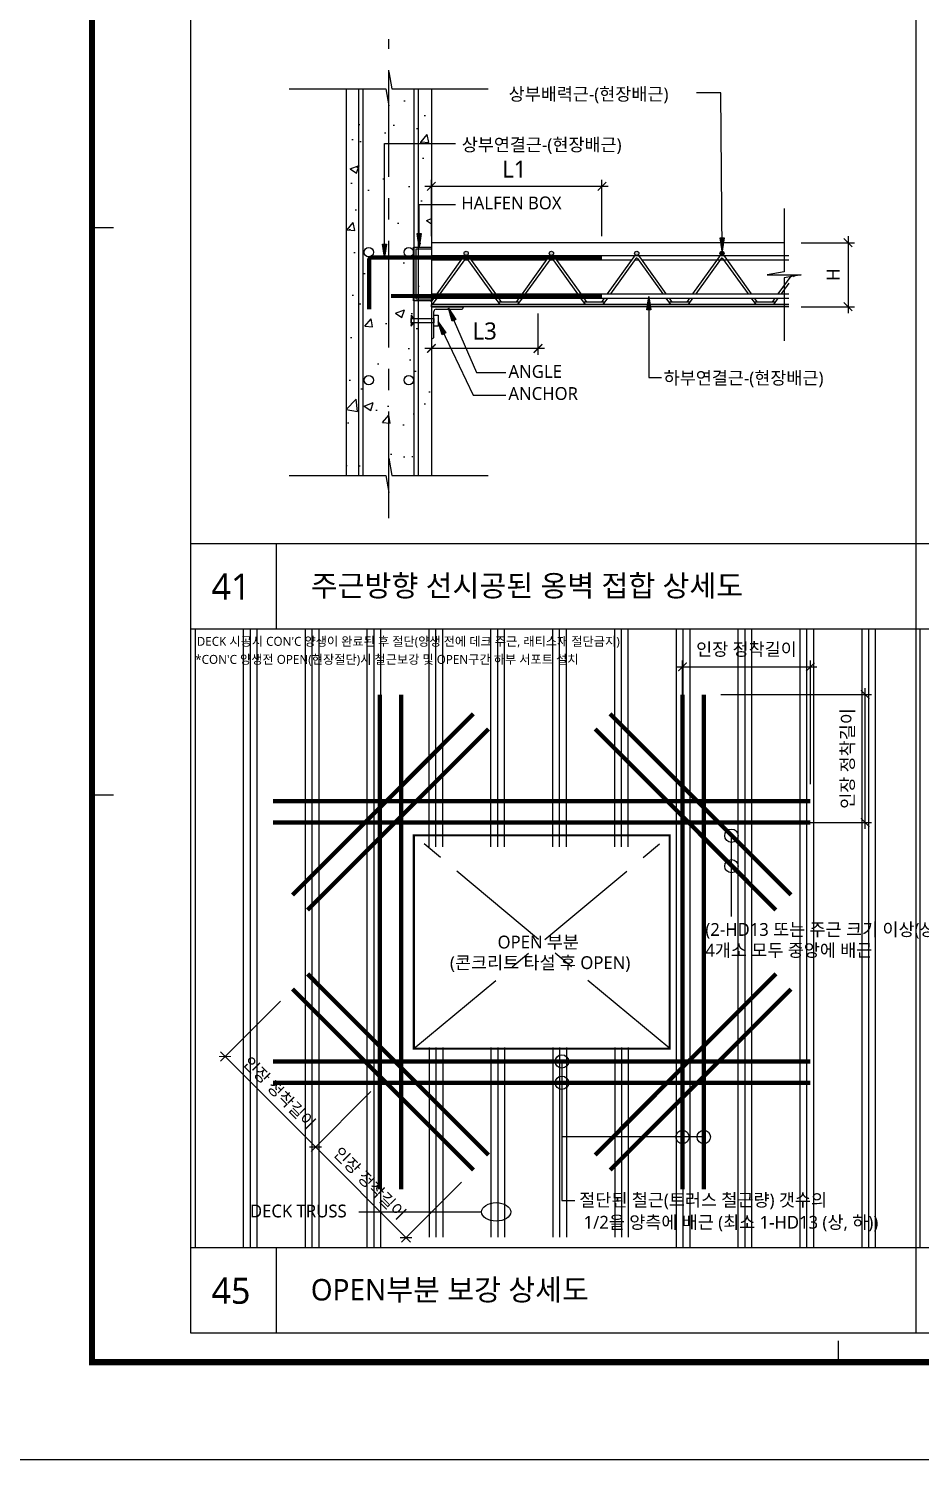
# Model space of a CAD drawing. Extents: x 10983 to 44623, y -18406 to 11294.
# Drawn here: x 36354 to 38446, y -6526 to -3173 of the extents above; entities that cross this region are included whole.
import ezdxf

# ---------------------------------------------------------------- set-up
doc = ezdxf.new("R2010")
doc.units = 0
doc.header["$LTSCALE"] = 100
doc.header["$MEASUREMENT"] = 0
doc.header["$PDMODE"] = 3
doc.header["$PDSIZE"] = 10
for name, pattern in [('CEN', [62, 60, -1, 0, -1]), ('CENTERX2', [4, 2.5, -0.5, 0.5, -0.5]), ('HID', [2.5, 1.5, -1]), ('HIDDEN', [0.375, 0.25, -0.125])]:
    doc.linetypes.add(name, pattern=pattern)
doc.layers.get('0').update_dxf_attribs({"linetype": 'CONTINUOUS'})
doc.layers.get('Defpoints').update_dxf_attribs({"color": 165, "linetype": 'CONTINUOUS'})
for name, color, linetype in [('DECK-CEN', 1, 'CEN'), ('DECK-CON', 2, 'CONTINUOUS'), ('DECK-DIM', 255, 'CONTINUOUS'), ('DECK-ETC STEEL', 6, 'CONTINUOUS'), ('DECK-HATCH', 251, 'CONTINUOUS'), ('DECK-JOINT BAR', 4, 'HIDDEN'), ('DECK-LATTICE', 7, 'CONTINUOUS'), ('DECK-PG', 4, 'CONTINUOUS'), ('DECK-RC', 251, 'CONTINUOUS'), ('DECK-RC(ETC)', 252, 'CONTINUOUS'), ('DECK-TABLE', 7, 'CONTINUOUS'), ('DECK-TEXT', 7, 'CONTINUOUS'), ('DECK-TITLE TEXT', 3, 'CONTINUOUS'), ('DECK-TRANS', 3, 'CONTINUOUS'), ('form', 7, 'CONTINUOUS')]:
    doc.layers.add(name, color=color, linetype=linetype)
doc.styles.add('SY Panel', font='malgun.ttf')
doc.styles.add('VICON TEXT', font='malgun.ttf')
doc.dimstyles.new('STDECK-DIM', dxfattribs={"dimtxt": 35, "dimasz": 20, "dimexe": 15, "dimexo": 40, "dimgap": 10, "dimtad": 1, "dimdec": 0, "dimtxsty": 'SY Panel', "dimblk": 'ARCHTICK', "dimcen": 2.5, "dimdle": 15, "dimclrd": 7, "dimclre": 7, "dimclrt": 6, "dimadec": 0, "dimazin": 0, "dimtfac": 1, "dimtdec": 0, "dimtmove": 0, "dimatfit": 3, "dimldrblk": 'ARCHTICK', "dimfxl": 1, "dimarcsym": 0})

# ---------------------------------------------------------------- blocks, each defined once
blk = doc.blocks.new('_ArchTick')
at = {"color": 0, "linetype": 'ByBlock', "const_width": 0.15}
blk.add_lwpolyline([(-0.5, -0.5), (0.5, 0.5)], dxfattribs=at)
blk = doc.blocks.new('*D172')
at = {"layer": 'DECK-DIM', "color": 7, "lineweight": -2}
for p, q in [((38166.2, -3674.7), (38291.2, -3674.7)), ((38276.2, -3659.7), (38276.2, -3839.7)), ((38166.2, -3824.7), (38291.2, -3824.7))]:
    blk.add_line(p, q, dxfattribs=at)
at = {"layer": 'Defpoints', "color": 0, "ltscale": 0.5}
for p in [(38126.2, -3674.7), (38126.2, -3824.7), (38276.2, -3824.7)]:
    blk.add_point(p, dxfattribs=at)
at = {"layer": 'DECK-DIM', "color": 7, "lineweight": -2, "ltscale": 0.5, "xscale": 20, "yscale": 20, "zscale": 20}
for p, rotation in [((38276.2, -3674.7), 90), ((38276.2, -3824.7), 270)]:
    blk.add_blockref('_ArchTick', p, dxfattribs=dict(at, rotation=rotation))
at = {"layer": 'DECK-DIM', "color": 6, "ltscale": 0.5, "insert": (38241.2, -3749.7), "char_height": 30, "attachment_point": 5, "rotation": 90, "style": 'SY Panel'}
blk.add_mtext('H', dxfattribs=at)
blk = doc.blocks.new('*D173')
at = {"layer": 'DECK-DIM', "color": 7, "lineweight": -2}
for p, q in [((37298.9, -3844.7), (37298.9, -3937.6)), ((37548.9, -3840.4), (37548.9, -3937.6)), ((37563.9, -3922.6), (37283.9, -3922.6))]:
    blk.add_line(p, q, dxfattribs=at)
at = {"layer": 'Defpoints', "color": 0, "ltscale": 0.5}
for p in [(37298.9, -3804.7), (37548.9, -3800.4), (37298.9, -3922.6)]:
    blk.add_point(p, dxfattribs=at)
at = {"layer": 'DECK-DIM', "color": 7, "lineweight": -2, "ltscale": 0.5, "xscale": 20, "yscale": 20, "zscale": 20, "rotation": 180}
blk.add_blockref('_ArchTick', (37298.9, -3922.6), dxfattribs=at)
at = {"layer": 'DECK-DIM', "color": 7, "lineweight": -2, "ltscale": 0.5, "xscale": 20, "yscale": 20, "zscale": 20}
blk.add_blockref('_ArchTick', (37548.9, -3922.6), dxfattribs=at)
at = {"layer": 'DECK-DIM', "color": 6, "ltscale": 0.5, "insert": (37423.9, -3881.9), "char_height": 40, "attachment_point": 5, "style": 'SY Panel'}
blk.add_mtext('L3', dxfattribs=at)
blk = doc.blocks.new('*D174')
at = {"layer": 'DECK-DIM', "color": 7, "lineweight": -2}
for p, q in [((37713.9, -3542.7), (37283.9, -3542.7)), ((37298.9, -3659.7), (37298.9, -3527.7)), ((37698.9, -3659.7), (37698.9, -3527.7))]:
    blk.add_line(p, q, dxfattribs=at)
at = {"layer": 'Defpoints', "color": 0, "ltscale": 0.5}
for p in [(37298.9, -3542.7), (37298.9, -3699.7), (37698.9, -3699.7)]:
    blk.add_point(p, dxfattribs=at)
at = {"layer": 'DECK-DIM', "color": 7, "lineweight": -2, "ltscale": 0.5, "xscale": 20, "yscale": 20, "zscale": 20, "rotation": 180}
blk.add_blockref('_ArchTick', (37298.9, -3542.7), dxfattribs=at)
at = {"layer": 'DECK-DIM', "color": 7, "lineweight": -2, "ltscale": 0.5, "xscale": 20, "yscale": 20, "zscale": 20}
blk.add_blockref('_ArchTick', (37698.9, -3542.7), dxfattribs=at)
at = {"layer": 'DECK-DIM', "color": 6, "ltscale": 0.5, "insert": (37493.3, -3502.3), "char_height": 40, "attachment_point": 5, "style": 'SY Panel'}
blk.add_mtext('L1', dxfattribs=at)
blk = doc.blocks.new('*D186')
at = {"layer": 'DECK-DIM', "color": 7, "lineweight": -2}
for p, q in [((37887.8, -4943.6), (37887.8, -4654)), ((38187.8, -4943.6), (38187.8, -4654)), ((37872.8, -4669), (38202.8, -4669))]:
    blk.add_line(p, q, dxfattribs=at)
at = {"layer": 'Defpoints', "color": 0, "ltscale": 0.5}
for p in [(38187.8, -4669), (37887.8, -4983.6), (38187.8, -4983.6)]:
    blk.add_point(p, dxfattribs=at)
at = {"layer": 'DECK-DIM', "color": 7, "lineweight": -2, "ltscale": 0.5, "xscale": 20, "yscale": 20, "zscale": 20, "rotation": 180}
blk.add_blockref('_ArchTick', (37887.8, -4669), dxfattribs=at)
at = {"layer": 'DECK-DIM', "color": 7, "lineweight": -2, "ltscale": 0.5, "xscale": 20, "yscale": 20, "zscale": 20}
blk.add_blockref('_ArchTick', (38187.8, -4669), dxfattribs=at)
at = {"layer": 'DECK-DIM', "color": 6, "ltscale": 0.5, "insert": (38037.8, -4629.1), "char_height": 30, "attachment_point": 5, "style": 'SY Panel'}
blk.add_mtext('인장 정착길이', dxfattribs=at)
blk = doc.blocks.new('*D187')
at = {"layer": 'DECK-DIM', "color": 7, "lineweight": -2}
for p, q in [((38316.1, -5048.6), (38316.1, -4718.6)), ((37977.8, -4733.6), (38331.1, -4733.6)), ((37977.8, -5033.6), (38331.1, -5033.6))]:
    blk.add_line(p, q, dxfattribs=at)
at = {"layer": 'Defpoints', "color": 0, "ltscale": 0.5}
for p in [(37937.8, -4733.6), (38316.1, -4733.6), (37937.8, -5033.6)]:
    blk.add_point(p, dxfattribs=at)
at = {"layer": 'DECK-DIM', "color": 7, "lineweight": -2, "ltscale": 0.5, "xscale": 20, "yscale": 20, "zscale": 20}
for p, rotation in [((38316.1, -4733.6), 90), ((38316.1, -5033.6), 270)]:
    blk.add_blockref('_ArchTick', p, dxfattribs=dict(at, rotation=rotation))
at = {"layer": 'DECK-DIM', "color": 6, "ltscale": 0.5, "insert": (38276.2, -4883.6), "char_height": 30, "attachment_point": 5, "rotation": 90, "style": 'SY Panel'}
blk.add_mtext('인장 정착길이', dxfattribs=at)
blk = doc.blocks.new('*D188')
at = {"layer": 'DECK-DIM', "color": 7, "lineweight": -2}
for p, q in [((36945, -5452.1), (36804.5, -5592.6)), ((36804.5, -5571.4), (37037.9, -5804.7)), ((37157.1, -5664.3), (37016.6, -5804.7))]:
    blk.add_line(p, q, dxfattribs=at)
at = {"layer": 'Defpoints', "color": 0, "ltscale": 0.5}
for p in [(36973.3, -5423.9), (37185.4, -5636), (37027.2, -5794.1)]:
    blk.add_point(p, dxfattribs=at)
at = {"layer": 'DECK-DIM', "color": 7, "lineweight": -2, "ltscale": 0.5, "xscale": 20, "yscale": 20, "zscale": 20}
for p, rotation in [((36815.1, -5582), 135), ((37027.2, -5794.1), 315)]:
    blk.add_blockref('_ArchTick', p, dxfattribs=dict(at, rotation=rotation))
at = {"layer": 'DECK-DIM', "color": 6, "ltscale": 0.5, "insert": (36941.3, -5667.9), "char_height": 28, "attachment_point": 5, "rotation": 315, "style": 'SY Panel'}
blk.add_mtext('인장 정착길이', dxfattribs=at)
blk = doc.blocks.new('*D189')
at = {"layer": 'DECK-DIM', "color": 7, "lineweight": -2}
for p, q in [((37157.1, -5664.3), (37016.6, -5804.7)), ((37016.6, -5783.5), (37250, -6016.9)), ((37369.3, -5876.4), (37228.8, -6016.9))]:
    blk.add_line(p, q, dxfattribs=at)
at = {"layer": 'Defpoints', "color": 0, "ltscale": 0.5}
for p in [(37185.4, -5636), (37397.5, -5848.1), (37239.4, -6006.3)]:
    blk.add_point(p, dxfattribs=at)
at = {"layer": 'DECK-DIM', "color": 7, "lineweight": -2, "ltscale": 0.5, "xscale": 20, "yscale": 20, "zscale": 20}
for p, rotation in [((37027.2, -5794.1), 134.9999999999214), ((37239.4, -6006.3), 314.9999999999214)]:
    blk.add_blockref('_ArchTick', p, dxfattribs=dict(at, rotation=rotation))
at = {"layer": 'DECK-DIM', "color": 6, "ltscale": 0.5, "insert": (37153.5, -5880), "char_height": 28, "attachment_point": 5, "rotation": 315, "style": 'SY Panel'}
blk.add_mtext('인장 정착길이', dxfattribs=at)

msp = doc.modelspace()

# ---------------------------------------------------------------- hatches: boundary and pattern name
at = {"linetype": 'ByBlock'}
h = msp.add_hatch(color=256, dxfattribs=at)
h.paths.add_polyline_path([(37265.6, -3653.4), (37270.4, -3653.4), (37270.4, -3684.8)])
h.paths.add_polyline_path([(37270.4, -3653.4), (37275.1, -3653.4), (37270.4, -3684.8)])
h = msp.add_hatch(color=256, dxfattribs=at)
h.paths.add_polyline_path([(37184.4, -3678.3), (37189.1, -3678.3), (37189.1, -3709.7)])
h.paths.add_polyline_path([(37189.1, -3678.3), (37193.8, -3678.3), (37189.1, -3709.7)])
h = msp.add_hatch(color=256, dxfattribs=at)
h.paths.add_polyline_path([(37976.4, -3663.3), (37981.1, -3663.3), (37981.1, -3694.7)])
h.paths.add_polyline_path([(37981.1, -3663.3), (37985.8, -3663.3), (37981.1, -3694.7)])
h = msp.add_hatch(color=256, dxfattribs=at)
h.paths.add_polyline_path([(37808.6, -3800.7), (37808.6, -3832.1), (37813.3, -3832.1)])
h.paths.add_polyline_path([(37808.6, -3800.7), (37803.9, -3832.1), (37808.6, -3832.1)])
h = msp.add_hatch(color=256, dxfattribs=at)
h.paths.add_polyline_path([(37356, -3854.9), (37351.6, -3856.8), (37339.1, -3827.9)])
h.paths.add_polyline_path([(37351.6, -3856.8), (37347.3, -3858.6), (37339.1, -3827.9)])
h = msp.add_hatch(color=256, dxfattribs=at)
h.paths.add_polyline_path([(37332.5, -3886.2), (37328.2, -3888.2), (37314.7, -3859.9)])
h.paths.add_polyline_path([(37328.2, -3888.2), (37324, -3890.3), (37314.7, -3859.9)])
at = {"layer": 'DECK-HATCH'}
h = msp.add_hatch(dxfattribs=at)
h.set_pattern_fill('AR-CONC', color=256, scale=30, style=0)
h.set_pattern_definition([(50, (12841.13, -6406.89), (215.178, -18.8256), [22.5, -247.5]), (355, (12841.13, -6406.89), (-41.6254, 225.6576), [18, -198]), (100.4514, (12859.06, -6408.45), (173.5527, 206.832), [19.122, -210.3426]), (46.1842, (12841.13, -6346.89), (320.1724, -49.6558), [33.75, -371.25]), (96.6356, (12867.8, -6351.02), (280.3986, 292.2356), [28.683, -315.514]), (351.1842, (12841.13, -6346.9), (280.3986, 292.2356), [27, -297]), (21, (12871.13, -6361.89), (179.0721, -120.7857), [22.5, -247.5]), (326, (12871.13, -6361.89), (72.9946, 217.545), [18, -198]), (71.4514, (12886.05, -6371.95), (252.0667, 96.7593), [19.122, -210.3426]), (37.5, (12841.13, -6406.886), (3.64796, 99.86816), [0, -195.6, 0, -201, 0, -198.75]), (7.5, (12841.13, -6406.89), (78.92086, 118.3235), [0, -114.6, 0, -191.1, 0, -75.75]), (327.5, (12774.23, -6406.886), (160.14673, -6.76646), [0, -75, 0, -234, 0, -310.5]), (317.5, (12744.23, -6406.89), (174.95585, 30.0315), [0, -97.5, 0, -155.4, 0, -220.5])])
h.paths.add_polyline_path([(37255.1, -3314), (37098.9, -3314), (37098.9, -3824.1)])
h.paths.add_polyline_path([(37298.9, -3314), (37098.9, -3824.1), (37098.9, -4220), (37298.9, -4220)])
at = {"layer": 'DECK-TRANS', "ltscale": 0.5}
h = msp.add_hatch(color=3, dxfattribs=at)
h.dxf.hatch_style = 1
h.paths.add_polyline_path([(37775.5, -3699.7, -1), (37785.5, -3699.7, -0.399881), (37780.8, -3704.7), (37780.3, -3704.7, -0.399881)])
h.paths.add_polyline_path([(37585.5, -3699.7, -1), (37575.5, -3699.7, -1)])
h.paths.add_polyline_path([(37375.5, -3699.7, -1), (37385.5, -3699.7, -0.399881), (37380.8, -3704.7), (37380.3, -3704.7, -0.399881)])
h = msp.add_hatch(color=3, dxfattribs=at)
h.dxf.hatch_style = 1
h.paths.add_polyline_path([(37975.5, -3699.7, -1), (37985.5, -3699.7, -0.399881), (37980.8, -3704.7), (37980.3, -3704.7, -0.399881)])

# ---------------------------------------------------------------- linework, layer by layer
at = {"linetype": 'ByBlock'}
for p, q in [((37808.6, -3800.7), (37808.6, -3990.9)), ((37808.6, -3990.9), (37838.6, -3990.9)), ((37605, -5593.6), (37605, -5919.8)), ((37937.8, -5770.6), (37605, -5770.6)), ((37605, -5919.8), (37635, -5919.8)), ((37128.6, -5945.8), (37416.6, -5945.8))]:
    msp.add_line(p, q, dxfattribs=at)
for p, q in [((37339.1, -3827.9), (37404.8, -3978.6)), ((37314.7, -3859.9), (37396.9, -4032.2)), ((37404.8, -3978.6), (37473.4, -3978.6)), ((37396.9, -4032.2), (37473.4, -4032.2)), ((38002.6, -5253.7), (38002.6, -5064.5))]:
    msp.add_line(p, q)
for points in [[(37981.1, -3694.7), (37977.7, -3323.3), (37920.8, -3323.3)], [(37189.1, -3709.7), (37189.1, -3442.2), (37355.1, -3442.2)], [(37270.4, -3685.2), (37270.4, -3585.2), (37355.1, -3585.2)]]:
    msp.add_lwpolyline(points)
for points in [[(37265.6, -3653.4), (37275.1, -3653.4), (37270.4, -3684.8), (37265.6, -3653.4)], [(37184.4, -3678.3), (37193.8, -3678.3), (37189.1, -3709.7), (37184.4, -3678.3)], [(37976.4, -3663.3), (37985.8, -3663.3), (37981.1, -3694.7), (37976.4, -3663.3)], [(37813.3, -3832.1), (37803.9, -3832.1), (37808.6, -3800.7), (37813.3, -3832.1)], [(37356, -3854.9), (37347.3, -3858.6), (37339.1, -3827.9), (37356, -3854.9)], [(37332.5, -3886.2), (37324, -3890.3), (37314.7, -3859.9), (37332.5, -3886.2)]]:
    msp.add_lwpolyline(points, dxfattribs=at)
for centre in [(38002.6, -5064.5), (38002.6, -5135.9), (37605, -5593.6), (37605, -5643.6), (37887.8, -5770.6), (37937.8, -5770.6)]:
    msp.add_circle(centre, 15.6, dxfattribs=at)
msp.add_ellipse((37450.9, -5946.2), major_axis=(-34.3, 0), ratio=0.633507, dxfattribs=at)
at = {"layer": 'DECK-CEN', "linetype": 'CENTERX2'}
msp.add_line((37198.9, -4320), (37198.9, -3198), dxfattribs=at)
at = {"layer": 'DECK-CEN', "color": 8, "linetype": 'CENTERX2'}
for p, q in [((37257.8, -5563.6), (37857.8, -5063.6)), ((37857.8, -5563.6), (37257.8, -5063.6))]:
    msp.add_line(p, q, dxfattribs=at)
at = {"layer": 'DECK-CON'}
for p, q in [((37098.9, -3314), (37098.9, -4220)), ((37298.9, -3314), (37298.9, -4220)), ((38126.2, -3674.7), (37298.9, -3674.7))]:
    msp.add_line(p, q, dxfattribs=at)
for points in [[(36965.5, -3314), (37191.8, -3314), (37198.9, -3354), (37198.9, -3274), (37205.9, -3314), (37432.3, -3314)], [(38126.2, -3594.7), (38126.2, -3742.7), (38086.2, -3749.7), (38166.2, -3749.7), (38126.2, -3756.8), (38126.2, -3904.7)], [(36965.5, -4220), (37191.8, -4220), (37198.9, -4260), (37198.9, -4180), (37205.9, -4220), (37432.3, -4220)]]:
    msp.add_lwpolyline(points, dxfattribs=at)
at = {"layer": 'DECK-CON', "linetype": 'ByBlock', "const_width": 5}
msp.add_lwpolyline([(37257.8, -5063.6), (37857.8, -5063.6), (37857.8, -5563.6), (37257.8, -5563.6), (37257.8, -5063.6)], dxfattribs=at)
at = {"layer": 'DECK-ETC STEEL'}
for p, q in [((37251.2, -3844.8), (37257.3, -3852.5)), ((37251.2, -3844.8), (37251.2, -3870.6)), ((37251.2, -3846.4), (37256, -3852.5)), ((37251.2, -3848), (37254.8, -3852.5)), ((37251.2, -3849.6), (37253.5, -3852.5)), ((37298.9, -3824.7), (37298.9, -3899.7)), ((37373.9, -3824.7), (37298.9, -3824.7)), ((37298.9, -3824.7), (37373.6, -3824.7)), ((37304.9, -3894.7), (37304.9, -3835.7)), ((37309.9, -3830.7), (37368.9, -3830.7)), ((37373.9, -3825.7), (37373.9, -3824.7)), ((37251.2, -3864.3), (37252.2, -3863)), ((37251.2, -3865.8), (37253.5, -3863)), ((37251.2, -3867.4), (37254.8, -3863)), ((37251.2, -3869), (37256, -3863)), ((37251.2, -3870.6), (37257.3, -3863)), ((37298.9, -3899.7), (37299.9, -3899.7))]:
    msp.add_line(p, q, dxfattribs=at)
at = {"layer": 'DECK-ETC STEEL', "linetype": 'HID'}
msp.add_lwpolyline([(37251.2, -3852.5), (37304.9, -3852.5), (37304.9, -3862.7), (37251.2, -3862.7)], close=True, dxfattribs=at)
at = {"layer": 'DECK-ETC STEEL'}
msp.add_lwpolyline([(37304.9, -3844.8), (37315.1, -3844.8), (37315.1, -3870.6), (37304.9, -3870.6)], close=True, dxfattribs=at)
for centre, start, end in [((37309.9, -3835.7), 90, 180), ((37368.9, -3825.7), 270, 0), ((37299.9, -3894.7), 270, 0)]:
    msp.add_arc(centre, 5, start, end, dxfattribs=at)
at = {"layer": 'DECK-JOINT BAR', "const_width": 10}
msp.add_lwpolyline([(37698.9, -3709.7), (37158.1, -3709.7, 0.414214), (37153.1, -3714.7), (37153.1, -3830.7)], format="xyb", dxfattribs=at)
for points in [[(37204.1, -3799.7), (37698.9, -3799.7)], [(37177.8, -4733.6), (37177.8, -5893.6)], [(37227.8, -5893.6), (37227.8, -4733.6)], [(37887.8, -5893.6), (37887.8, -4733.6)], [(37937.8, -4733.6), (37937.8, -5893.6)], [(37397.5, -4779), (36973.3, -5203.3)], [(37718.1, -4779), (38142.4, -5203.3)], [(37008.6, -5238.6), (37432.9, -4814.4)], [(38107, -5238.6), (37682.8, -4814.4)], [(36927.8, -4983.6), (38187.8, -4983.6)], [(36927.8, -5033.6), (38187.8, -5033.6)], [(37008.6, -5388.5), (37432.9, -5812.8)], [(38107, -5388.5), (37682.8, -5812.8)], [(37397.5, -5848.1), (36973.3, -5423.9)], [(37718.1, -5848.1), (38142.4, -5423.9)], [(36927.8, -5593.6), (38187.8, -5593.6)], [(36927.8, -5643.6), (38187.8, -5643.6)]]:
    msp.add_lwpolyline(points, dxfattribs=at)
at = {"layer": 'DECK-LATTICE', "ltscale": 0.5}
for p, q in [((37298.9, -3704.7), (38137.2, -3704.7)), ((37298.9, -3714.7), (37369, -3714.7)), ((37373.8, -3708), (37311.5, -3794.7)), ((37378.7, -3711.5), (37318.9, -3794.7)), ((37376.4, -3714.7), (37384.2, -3714.7)), ((37382, -3711.5), (37441.7, -3794.7)), ((37386.8, -3708), (37449.1, -3794.7)), ((37391.6, -3714.7), (37569, -3714.7)), ((37573.8, -3708), (37511.5, -3794.7)), ((37578.7, -3711.5), (37518.9, -3794.7)), ((37576.4, -3714.7), (37584.2, -3714.7)), ((37582, -3711.5), (37641.7, -3794.7)), ((37586.8, -3708), (37649.1, -3794.7)), ((37591.6, -3714.7), (37769, -3714.7)), ((37773.8, -3708), (37711.5, -3794.7)), ((37778.7, -3711.5), (37718.9, -3794.7)), ((37776.4, -3714.7), (37784.2, -3714.7)), ((37782, -3711.5), (37841.7, -3794.7)), ((37786.8, -3708), (37849.1, -3794.7)), ((37791.6, -3714.7), (38137.2, -3714.7)), ((37973.8, -3708), (37911.5, -3794.7)), ((37978.7, -3711.5), (37918.9, -3794.7)), ((37982, -3711.5), (38041.7, -3794.7)), ((37986.8, -3708), (38049.1, -3794.7)), ((37991.6, -3714.7), (38137.2, -3714.7)), ((37811.9, -3742.9), (37816.8, -3749.7)), ((38143.9, -3749.7), (38111.5, -3794.7)), ((38151.3, -3749.7), (38147.5, -3754.9)), ((38137.2, -3769.3), (38118.9, -3794.7)), ((37304.3, -3804.7), (37297.9, -3813.7)), ((37298.9, -3794.7), (38137.2, -3794.7)), ((37298.9, -3804.7), (38137.2, -3804.7)), ((37311.7, -3804.7), (37301, -3819.7)), ((37448.9, -3804.7), (37459.7, -3819.7)), ((37505.3, -3813.7), (37455.4, -3813.7)), ((37456.3, -3804.7), (37462.8, -3813.7)), ((37500.9, -3819.7), (37459.7, -3819.7)), ((37504.3, -3804.7), (37497.9, -3813.7)), ((37511.7, -3804.7), (37501, -3819.7)), ((37648.9, -3804.7), (37659.7, -3819.7)), ((37705.3, -3813.7), (37655.4, -3813.7)), ((37656.3, -3804.7), (37662.8, -3813.7)), ((37700.9, -3819.7), (37659.7, -3819.7)), ((37704.3, -3804.7), (37697.9, -3813.7)), ((37711.7, -3804.7), (37701, -3819.7)), ((37848.9, -3804.7), (37859.7, -3819.7)), ((37905.3, -3813.7), (37855.4, -3813.7)), ((37856.3, -3804.7), (37862.8, -3813.7)), ((37900.9, -3819.7), (37859.7, -3819.7)), ((37904.3, -3804.7), (37897.9, -3813.7)), ((37911.7, -3804.7), (37901, -3819.7)), ((38048.9, -3804.7), (38059.7, -3819.7)), ((38105.3, -3813.7), (38055.4, -3813.7)), ((38056.3, -3804.7), (38062.8, -3813.7)), ((38100.9, -3819.7), (38059.7, -3819.7)), ((38104.3, -3804.7), (38097.9, -3813.7)), ((38111.7, -3804.7), (38101, -3819.7))]:
    msp.add_line(p, q, dxfattribs=at)
at = {"layer": 'DECK-LATTICE', "color": 251, "linetype": 'HID', "ltscale": 10}
for p, q in [((36745.5, -6030.1), (36745.5, -4580.1)), ((36858.6, -6030.1), (36858.6, -4580.1)), ((36890.5, -6030.1), (36890.5, -4580.1)), ((37003.6, -6030.1), (37003.6, -4580.1)), ((37035.5, -6030.1), (37035.5, -4580.1)), ((37148.7, -6030.1), (37148.7, -4580.1)), ((37180.5, -6030.1), (37180.5, -4580.1)), ((37293.7, -5090.9), (37293.7, -4580.1)), ((37325.6, -5090.9), (37325.6, -4580.1)), ((37438.7, -5090.9), (37438.7, -4580.1)), ((37470.6, -5090.9), (37470.6, -4580.1)), ((37583.7, -5090.9), (37583.7, -4580.1)), ((37615.6, -5090.9), (37615.6, -4580.1)), ((37728.8, -5090.9), (37728.8, -4580.1)), ((37760.7, -5090.9), (37760.7, -4580.1)), ((37873.8, -6030.1), (37873.8, -4580.1)), ((37905.7, -6030.1), (37905.7, -4580.1)), ((38018.8, -6030.1), (38018.8, -4580.1)), ((38050.7, -6030.1), (38050.7, -4580.1)), ((38163.9, -6030.1), (38163.9, -4580.1)), ((38195.8, -6030.1), (38195.8, -4580.1)), ((38308.9, -6030.1), (38308.9, -4580.1)), ((38340.8, -6030.1), (38340.8, -4580.1)), ((38445.5, -6030.1), (38445.5, -4580.1)), ((37293.7, -5561.2), (37293.7, -6005.1)), ((37325.6, -5561.2), (37325.6, -6005.1)), ((37438.7, -5561.2), (37438.7, -6005.1)), ((37470.6, -5561.2), (37470.6, -6005.1)), ((37583.7, -5561.2), (37583.7, -6005.1)), ((37615.6, -5561.2), (37615.6, -6005.1)), ((37728.8, -5561.2), (37728.8, -6005.1)), ((37760.7, -5561.2), (37760.7, -6005.1))]:
    msp.add_line(p, q, dxfattribs=at)
at = {"layer": 'DECK-LATTICE', "color": 251}
for p, q in [((36874.5, -6030.1), (36874.5, -4580.1)), ((37019.6, -6030.1), (37019.6, -4580.1)), ((37164.6, -6030.1), (37164.6, -4580.1)), ((37309.6, -5090.9), (37309.6, -4580.1)), ((37454.7, -5090.9), (37454.7, -4580.1)), ((37599.7, -5090.9), (37599.7, -4580.1)), ((37744.7, -5090.9), (37744.7, -4580.1)), ((37889.8, -6030.1), (37889.8, -4580.1)), ((38034.8, -6030.1), (38034.8, -4580.1)), ((38179.8, -6030.1), (38179.8, -4580.1)), ((38324.9, -6030.1), (38324.9, -4580.1)), ((37309.6, -5561.2), (37309.6, -6005.1)), ((37454.7, -5561.2), (37454.7, -6005.1)), ((37599.7, -5561.2), (37599.7, -6005.1)), ((37744.7, -5561.2), (37744.7, -6005.1))]:
    msp.add_line(p, q, dxfattribs=at)
at = {"layer": 'DECK-LATTICE', "ltscale": 0.5}
for centre, radius in [((37380.3, -3712.7), 8), ((37380.3, -3712.7), 2), ((37580.3, -3712.7), 8), ((37580.3, -3712.7), 2), ((37780.3, -3712.7), 8), ((37780.3, -3712.7), 2), ((37980.3, -3712.7), 8), ((37980.3, -3712.7), 2)]:
    msp.add_arc(centre, radius, 35.7097, 144.2903, dxfattribs=at)
at = {"layer": 'DECK-PG', "ltscale": 0.5}
for p, q in [((38137.2, -3819.7), (37298.9, -3819.7)), ((37298.9, -3824.7), (37298.9, -3819.7)), ((38137.2, -3824.2), (37298.9, -3824.2)), ((38137.2, -3824.7), (37298.9, -3824.7))]:
    msp.add_line(p, q, dxfattribs=at)
at = {"layer": 'DECK-RC'}
for p, q in [((37128.9, -4220), (37128.9, -3314)), ((37138.9, -4220), (37138.9, -3314)), ((37258.9, -4220), (37258.9, -3314)), ((37268.9, -4220), (37268.9, -3314))]:
    msp.add_line(p, q, dxfattribs=at)
for centre in [(37151.9, -3697), (37245.9, -3697), (37151.9, -3996.9), (37245.9, -3996.9)]:
    msp.add_circle(centre, 11, dxfattribs=at)
at = {"layer": 'DECK-RC(ETC)', "color": 0, "linetype": 'HID'}
msp.add_lwpolyline([(37298.9, -3684.8), (37298.9, -3689.8), (37262.2, -3689.8), (37262.2, -3806.1), (37298.9, -3806.1), (37298.9, -3811.1), (37257.2, -3811.1), (37257.2, -3684.8), (37298.9, -3684.8)], dxfattribs=at)
at = {"layer": 'DECK-TABLE', "ltscale": 0.5}
for p, q in [((38435.1, -1280.1), (38435.1, -6230.1)), ((43535.1, -4380.1), (36735.1, -4380.1)), ((36935.1, -4380.1), (36935.1, -4580.1)), ((43535.1, -4580.1), (36735.1, -4580.1)), ((43535.1, -6030.1), (36735.1, -6030.1)), ((36935.1, -6030.1), (36935.1, -6230.1))]:
    msp.add_line(p, q, dxfattribs=at)
msp.add_lwpolyline([(36735.1, -1280.1), (43535.1, -1280.1), (43535.1, -6230.1), (36735.1, -6230.1)], close=True, dxfattribs=at)
at = {"layer": 'DECK-TRANS', "ltscale": 0.5}
for centre in [(37380.5, -3699.7), (37580.5, -3699.7), (37780.5, -3699.7), (37980.5, -3699.7)]:
    msp.add_circle(centre, 5, dxfattribs=at)
at = {"layer": 'Defpoints'}
msp.add_lwpolyline([(36212.5, -6526.2), (44622.5, -6526.2), (44622.5, -586.2), (36212.5, -586.2)], close=True, dxfattribs=at)
at = {"layer": 'form', "color": 30}
for p, q in [((36503.2, -3639.3), (36553.2, -3639.3)), ((36503.2, -4968.8), (36553.2, -4968.8)), ((38253.9, -6298.4), (38253.9, -6248.4))]:
    msp.add_line(p, q, dxfattribs=at)
at = {"layer": 'form', "color": 30, "const_width": 14.2}
msp.add_lwpolyline([(36503.2, -980.1), (36503.2, -6298.4), (44456.8, -6298.4), (44456.8, -980.1)], close=True, dxfattribs=at)

# ---------------------------------------------------------------- texts
at = {"layer": 'DECK-TEXT', "style": 'VICON TEXT'}
for s, height, p in [('상부배력근-(현장배근)', 30, (37480.1, -3341.3)), ('상부연결근-(현장배근)', 30, (37370.1, -3460)), ('HALFEN BOX', 30, (37369.2, -3596.5)), ('ANGLE', 30, (37479.7, -3991.5)), ('하부연결근-(현장배근)', 30, (37843.7, -4006.7)), ('ANCHOR', 30, (37479.5, -4043.2)), ("DECK 시공시 CON'C 양생이 완료된 후 절단(양생 전에 데크 주근, 래티스재 절단금지)", 21, (36748.6, -4619.5)), ("*CON'C 양생전 OPEN(현장절단)시 철근보강 및 OPEN구간 하부 서포트 설치", 21, (36745, -4661.8)), ('OPEN 부분', 30, (37454.1, -5328.8)), ('(2-HD13 또는 주근 크기 이상(상.하))', 30, (37941.4, -5299.3)), ('4개소 모두 중앙에 배근', 30, (37941.4, -5348)), ('(콘크리트 타설 후 OPEN)', 30, (37342.5, -5377)), ('절단된 철근(트러스 철근량) 갯수의', 30, (37645.8, -5933.2)), ('DECK TRUSS', 30, (36873.5, -5959.1)), (' 1/2을 양측에 배근 (최소 1-HD13 (상, 하))', 30, (37645.8, -5985.5))]:
    msp.add_text(s, height=height, dxfattribs=at).set_placement(p)
at = {"layer": 'DECK-TITLE TEXT', "color": 3, "style": 'VICON TEXT'}
for s, height, p in [('41', 61.43, (36783.2, -4511.6)), ('주근방향 선시공된 옹벽 접합 상세도', 50.257, (37016.1, -4503.8)), ('45', 61.43, (36783.2, -6161.6)), ('OPEN부분 보강 상세도', 50.257, (37016.1, -6153.8))]:
    msp.add_text(s, height=height, dxfattribs=at).set_placement(p)

# ---------------------------------------------------------------- dimensions: what is measured, and where the dimension line sits
at = {"layer": 'DECK-DIM'}
for base, p1, p2, angle, text, override, picture, middle in [((37298.9, -3542.7), (37698.9, -3699.7), (37298.9, -3699.7), 180, 'L1', {"dimtxt": 40, "dimgap": 20}, '*D174', (37493.3, -3542.7)), ((37298.9, -3922.6), (37548.9, -3800.4), (37298.9, -3804.7), 180, 'L3', {"dimtxt": 40, "dimgap": 20}, '*D173', (37423.9, -3922.6)), ((38316.1, -4733.6), (37937.8, -5033.6), (37937.8, -4733.6), 90, '인장 정착길이', {"dimtxt": 30, "dimgap": 20}, '*D187', (38316.1, -4883.6))]:
    dim = msp.add_linear_dim(base=base, p1=p1, p2=p2, angle=angle, text=text, dimstyle='STDECK-DIM', override=override, dxfattribs=at)
    dim.commit()
    dim.dimension.update_dxf_attribs({"geometry": picture, "text_midpoint": middle, "dimtype": 160})
dim = msp.add_linear_dim(base=(38276.2, -3824.7), p1=(38126.2, -3674.7), p2=(38126.2, -3824.7), angle=90, text='H', dimstyle='STDECK-DIM', override={"dimtxt": 30, "dimgap": 20}, dxfattribs=at)
dim.commit()
dim.dimension.update_dxf_attribs({"geometry": '*D172', "text_midpoint": (38241.2, -3749.7)})
dim = msp.add_linear_dim(base=(38187.8, -4669), p1=(37887.8, -4983.6), p2=(38187.8, -4983.6), text='인장 정착길이', dimstyle='STDECK-DIM', override={"dimtxt": 30, "dimgap": 20}, dxfattribs=at)
dim.commit()
dim.dimension.update_dxf_attribs({"geometry": '*D186', "text_midpoint": (38037.8, -4669), "dimtype": 160})
for p1, p2, picture, middle in [((36973.3, -5423.9), (37185.4, -5636), '*D188', (36941.3, -5667.9)), ((37185.4, -5636), (37397.5, -5848.1), '*D189', (37153.5, -5880))]:
    dim = msp.add_aligned_dim(p1=p1, p2=p2, distance=-223.7, text='인장 정착길이', dimstyle='STDECK-DIM', override={"dimtxt": 28}, dxfattribs=at)
    dim.commit()
    dim.dimension.update_dxf_attribs({"geometry": picture, "text_midpoint": middle})

doc.saveas('drawing.dxf')
